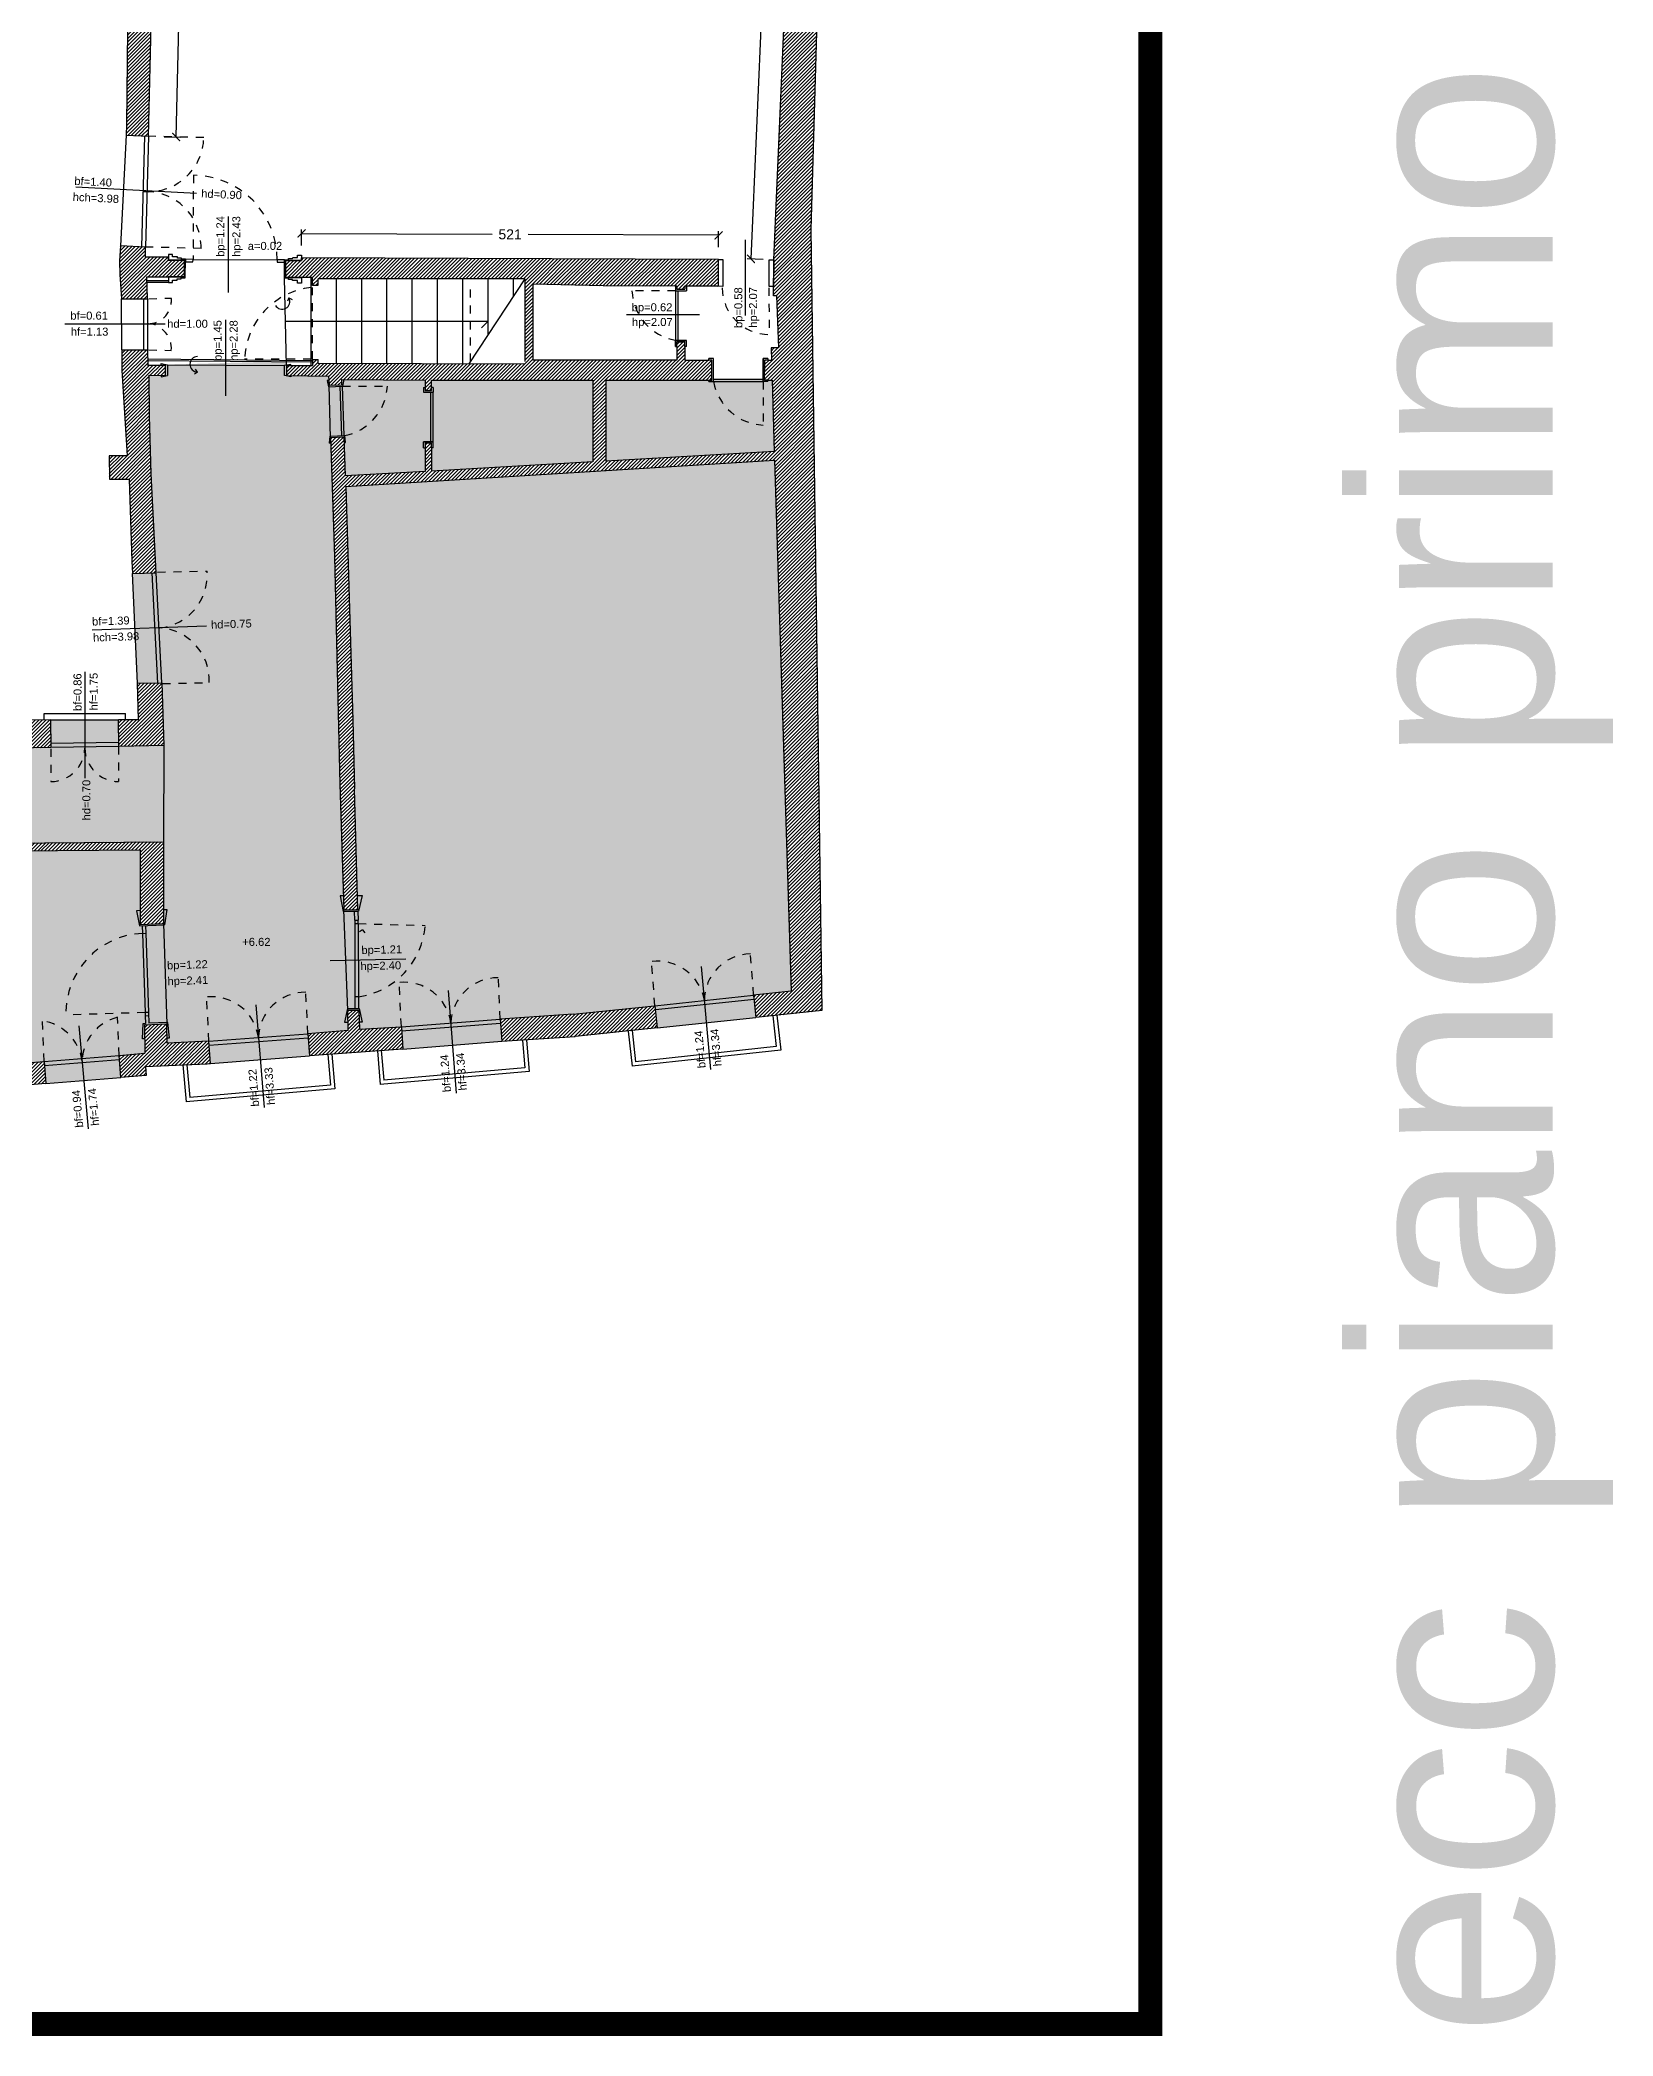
# Model space of a CAD drawing. Header units: millimetres. Extents: x -69 to 235, y 2 to 992.
# Drawn here: x 116.69 to 136.34, y 470.93 to 495.88 of the extents above; entities that cross this region are included whole.
import ezdxf
from ezdxf.enums import TextEntityAlignment as Align

# ---------------------------------------------------------------- set-up
doc = ezdxf.new("R2010")
doc.units = ezdxf.units.MM
doc.header["$LTSCALE"] = 0.01
doc.linetypes.add('HIDDEN2', pattern=[4.7625, 3.175, -1.5875])
for name, color, linetype in [('ob_A_CONTROPARETI', 10, 'Continuous'), ('ob_A_linea_proiezione', 251, 'HIDDEN2'), ('ob_A_linea_v2', 251, 'Continuous'), ('ob_A_muro', 1, 'Continuous'), ('ob_A_muro_r', 252, 'Continuous'), ('ob_A_serramento_vetro', 253, 'Continuous'), ('ob_A_simboli', 252, 'Continuous'), ('ob_grafica rossa', 12, 'Continuous'), ('ob_Q 1_50', 250, 'Continuous'), ('ob_retino chiaro', 254, 'Continuous'), ('ob_serramento_s', 3, 'Continuous')]:
    doc.layers.add(name, color=color, linetype=linetype)
doc.styles.add('m 1_50', font='arial.ttf', dxfattribs={"height": 0.125})
doc.styles.add('STYLE1', font='arial.ttf')
doc.styles.add('Testo L', font='arial.ttf', dxfattribs={"height": 2.5})
doc.dimstyles.new('m 1_50 cm', dxfattribs={"dimtxt": 0.1, "dimasz": 0.1, "dimexe": 0.05, "dimexo": 0.05, "dimgap": 0.1, "dimtad": 0, "dimdec": 1, "dimlfac": 100, "dimrnd": 1, "dimdsep": 46, "dimtxsty": 'm 1_50', "dimblk": 'ARCHTICK', "dimcen": 0.2, "dimadec": 0, "dimazin": 0, "dimtfac": 1, "dimtdec": 1, "dimtofl": 0, "dimtmove": 0, "dimatfit": 3, "dimldrblk": 'DOT', "dimfxl": 0.15, "dimfxlon": 1, "dimtolj": 1, "dimtzin": 0, "dimarcsym": 0})

# ---------------------------------------------------------------- blocks, each defined once
blk = doc.blocks.new('_ARCHTICK')
at = {"color": 0, "linetype": 'ByBlock', "const_width": 0.15}
blk.add_lwpolyline([(-0.5, -0.5), (0.5, 0.5)], dxfattribs=at)
blk = doc.blocks.new('*D246')
at = {"layer": 'Defpoints', "color": 0, "transparency": 16777216}
for p in [(126.17, 500.443), (125.57, 493.142), (125.854, 493.13)]:
    blk.add_point(p, dxfattribs=at)
at = {"layer": 'ob_Q 1_50', "color": 0, "lineweight": -2, "transparency": 16777216}
for p, q in [((125.887, 500.455), (125.738, 497.035)), ((126.036, 500.449), (125.837, 500.457)), ((125.57, 493.142), (125.718, 496.562)), ((125.72, 493.136), (125.52, 493.144))]:
    blk.add_line(p, q, dxfattribs=at)
at = {"layer": 'ob_Q 1_50', "color": 0, "lineweight": -2, "transparency": 16777216, "xscale": 0.1, "yscale": 0.1, "zscale": 0.1}
for p, rotation in [((125.887, 500.455), 87.51959563225141), ((125.57, 493.142), 267.5195956322514)]:
    blk.add_blockref('_ARCHTICK', p, dxfattribs=dict(at, rotation=rotation))
at = {"layer": 'ob_Q 1_50', "color": 0, "transparency": 16777216, "insert": (125.728, 496.799), "char_height": 0.125, "attachment_point": 5, "rotation": 87.5196, "style": 'm 1_50'}
blk.add_mtext('\\A1;732', dxfattribs=at)
blk = doc.blocks.new('_Dot')
at = {"color": 0, "linetype": 'ByBlock', "lineweight": -2}
blk.add_line((-0.5, 0), (-1, 0), dxfattribs=at)
at = {"color": 0, "linetype": 'ByBlock', "const_width": 0.5}
blk.add_lwpolyline([(-0.25, 0, 1), (0.25, 0, 1)], format="xyb", close=True, dxfattribs=at)
blk = doc.blocks.new('*D247')
at = {"layer": 'Defpoints', "color": 0, "transparency": 16777216}
for p in [(125.165, 493.437), (119.954, 493.156), (125.164, 493.133)]:
    blk.add_point(p, dxfattribs=at)
at = {"layer": 'ob_Q 1_50', "color": 0, "lineweight": -2, "transparency": 16777216}
for p, q in [((119.954, 493.31), (119.955, 493.51)), ((119.955, 493.46), (122.334, 493.449)), ((125.165, 493.437), (122.786, 493.447)), ((125.164, 493.287), (125.165, 493.487))]:
    blk.add_line(p, q, dxfattribs=at)
at = {"layer": 'ob_Q 1_50', "color": 0, "lineweight": -2, "transparency": 16777216, "xscale": 0.1, "yscale": 0.1, "zscale": 0.1}
for p, rotation in [((119.955, 493.46), 179.7505921209651), ((125.165, 493.437), 359.7505921209651)]:
    blk.add_blockref('_ARCHTICK', p, dxfattribs=dict(at, rotation=rotation))
at = {"layer": 'ob_Q 1_50', "color": 0, "transparency": 16777216, "insert": (122.56, 493.448), "char_height": 0.125, "attachment_point": 5, "rotation": 359.7506, "style": 'm 1_50'}
blk.add_mtext('\\A1;521', dxfattribs=at)
blk = doc.blocks.new('*D248')
at = {"layer": 'Defpoints', "color": 0, "transparency": 16777216}
for p in [(118.147, 498.947), (118.493, 498.938), (118.041, 494.674)]:
    blk.add_point(p, dxfattribs=at)
at = {"layer": 'ob_Q 1_50', "color": 0, "lineweight": -2, "transparency": 16777216}
for p, q in [((118.343, 498.942), (118.543, 498.937)), ((118.493, 498.938), (118.446, 497.042)), ((118.387, 494.666), (118.434, 496.561)), ((118.237, 494.669), (118.437, 494.664))]:
    blk.add_line(p, q, dxfattribs=at)
at = {"layer": 'ob_Q 1_50', "color": 0, "lineweight": -2, "transparency": 16777216, "xscale": 0.1, "yscale": 0.1, "zscale": 0.1}
for p, rotation in [((118.493, 498.938), 88.57826718319835), ((118.387, 494.666), 268.5782671831984)]:
    blk.add_blockref('_ARCHTICK', p, dxfattribs=dict(at, rotation=rotation))
at = {"layer": 'ob_Q 1_50', "color": 0, "transparency": 16777216, "insert": (118.44, 496.802), "char_height": 0.125, "attachment_point": 5, "rotation": 88.5783, "style": 'm 1_50'}
blk.add_mtext('\\A1;427', dxfattribs=at)

msp = doc.modelspace()

# ---------------------------------------------------------------- hatches: boundary and pattern name
at = {"layer": 'ob_A_muro_r'}
h = msp.add_hatch(dxfattribs=at)
h.set_pattern_fill('ANSI31', color=256, scale=0.01)
h.paths.add_polyline_path([(124.9538, 507.6092), (123.8643, 507.6332), (123.0214, 507.6614), (123.0118, 507.3722), (123.8568, 507.348), (124.9442, 507.3245)])
h.paths.add_polyline_path([(126.7168, 507.5877), (126.3221, 507.5789), (125.9499, 507.5872), (125.9404, 507.302), (126.3403, 507.2931), (126.0825, 500.7185), (121.4338, 500.7469), (121.437, 500.9144), (121.337, 500.9163), (121.3338, 500.7483), (119.7223, 500.7574), (119.7207, 500.4824), (126.1703, 500.443), (125.8535, 493.1298), (125.8516, 492.6808), (125.8889, 492.6818), (125.915, 492.0318), (125.8197, 492.0296), (125.8245, 491.8768), (125.7786, 491.8769), (125.7403, 491.8769), (125.7403, 491.7574), (125.7403, 491.6277), (125.7786, 491.6277), (125.8357, 491.6277), (125.8587, 490.7354), (123.7543, 490.614), (123.7543, 491.6277), (125.081, 491.6277), (125.081, 491.8768), (125.0442, 491.8768), (124.7442, 491.8768), (124.7442, 492.0492), (124.7442, 492.1047), (124.6442, 492.1047), (124.6442, 492.0492), (124.6442, 491.8768), (122.8442, 491.8768), (122.8442, 492.8268), (123.7233, 492.8055), (124.6442, 492.801), (124.6442, 492.7637), (124.7442, 492.7637), (124.7442, 492.801), (125.1621, 492.7994), (125.1635, 493.1328), (119.9536, 493.1555), (119.9534, 493.1205), (119.7534, 493.1214), (119.7524, 492.9114), (119.9524, 492.9105), (120.0925, 492.9099), (120.0925, 492.8155), (120.1606, 492.8155), (120.1606, 492.893), (122.7442, 492.893), (122.7442, 491.8274), (120.1606, 491.8344), (120.1606, 491.884), (120.0925, 491.884), (120.0925, 491.8101), (119.7653, 491.8101), (119.7653, 491.6847), (120.2901, 491.6755), (120.3002, 491.5621), (120.4578, 491.5699), (120.4571, 491.6363), (121.4993, 491.6277), (121.4993, 491.5527), (121.4993, 491.4972), (121.5798, 491.4972), (121.5798, 491.6277), (123.5943, 491.6277), (123.5943, 490.6048), (121.5798, 490.4886), (121.5798, 490.7827), (121.5798, 490.8382), (121.4993, 490.8382), (121.4993, 490.4842), (120.5021, 490.43), (120.4881, 490.9132), (120.3175, 490.9077), (120.3671, 489.4234), (120.4341, 486.5777), (120.4848, 485.0079), (120.6567, 485.0075), (120.6143, 486.5212), (120.5953, 487.3761), (120.5075, 490.2996), (125.8631, 490.6272), (126.0702, 483.9897), (125.6025, 483.9405), (125.6307, 483.6617), (126.4555, 483.7487), (126.3186, 493.5111)])
h = msp.add_hatch(dxfattribs=at)
h.set_pattern_fill('ANSI31', color=256, scale=0.01)
h.paths.add_polyline_path([(118.1471, 498.9467), (117.8216, 498.9513), (117.7936, 497.1317), (117.769, 494.8153), (117.7628, 494.687), (118.0411, 494.6743)])
h.paths.add_polyline_path([(115.6863, 499.6066), (115.6165, 499.6078), (115.6152, 499.5203), (115.6854, 499.5203)])
h.paths.add_polyline_path([(114.5573, 499.621), (114.4916, 499.6218), (114.4911, 499.5344), (114.5578, 499.5344)])
h.paths.add_polyline_path([(113.4595, 499.727), (113.3608, 499.727), (113.3588, 499.5706), (113.3585, 499.5543), (113.4596, 499.555), (113.4604, 499.5715)])
h.paths.add_polyline_path([(112.3509, 499.6932), (112.2263, 499.6988), (112.149, 499.5551), (112.1772, 499.5169), (112.277, 499.4511), (112.3393, 499.5251), (112.3509, 499.5916)])
h = msp.add_hatch(dxfattribs=at)
h.set_pattern_fill('ANSI31', color=256, scale=0.01)
h.paths.add_polyline_path([(118.0067, 493.2903), (117.6906, 493.3054), (117.6809, 493.1175), (117.6847, 492.9477), (117.7061, 492.6446), (118.0304, 492.6446), (118.0234, 492.9189), (118.4924, 492.9169), (118.4924, 493.1269), (118.2934, 493.1277), (118.2936, 493.1627), (118.0036, 493.164)])
h = msp.add_hatch(dxfattribs=at)
h.set_pattern_fill('ANSI31', color=256, scale=0.01)
h.paths.add_polyline_path([(118.0559, 491.1788), (118.0525, 491.6872), (118.255, 491.6845), (118.255, 491.8101), (118.0358, 491.8101), (118.0312, 492.0052), (117.7092, 492.0052), (117.7104, 491.7483), (117.7776, 490.6817), (117.5504, 490.6817), (117.5532, 490.3914), (117.7998, 490.3914), (117.8351, 489.3639), (117.8411, 489.212), (118.1389, 489.2181), (118.0761, 490.4559)])
h.paths.add_polyline_path([(118.2085, 487.8427), (117.9064, 487.8383), (117.9189, 487.3832), (117.6675, 487.3826), (117.673, 487.0504), (118.2325, 487.0598)])
h.paths.add_polyline_path([(116.7409, 483.113), (116.5186, 483.0949), (116.474, 483.4847), (116.4091, 483.4847), (116.3988, 484.6811), (116.474, 484.6811), (116.5249, 484.8759), (116.3976, 484.877), (116.3904, 485.7447), (117.9394, 485.7561), (117.9393, 484.8263), (118.2318, 484.8379), (118.2318, 485.8579), (116.2455, 485.8425), (114.427, 485.7924), (114.4314, 485.6949), (116.2202, 485.7427), (116.2217, 484.8587), (116.1503, 484.8597), (116.223, 484.6565), (116.223, 483.4421), (116.1503, 483.2388), (116.1824, 483.2393), (116.1824, 483.0675), (114.5026, 482.9303), (114.5251, 482.6542), (116.7604, 482.8368)])
h.paths.add_polyline_path([(118.7967, 483.3649), (118.2774, 483.3413), (118.2702, 483.5789), (117.9918, 483.5678), (117.9972, 483.2157), (117.678, 483.1874), (117.6973, 482.9133), (118.0119, 482.939), (118.0061, 483.0487), (118.7737, 483.0835), (118.8164, 483.0868)])
h.paths.add_polyline_path([(121.2016, 483.5465), (120.678, 483.5171), (120.6713, 483.7547), (120.5318, 483.7547), (120.5362, 483.4979), (120.0329, 483.4598), (120.0524, 483.1835), (121.2213, 483.2679)])
h.paths.add_polyline_path([(124.3978, 483.5315), (124.3697, 483.8097), (123.3482, 483.7022), (122.4377, 483.6412), (122.4573, 483.3646), (123.3727, 483.4232)])
h.paths.add_polyline_path([(116.8179, 487.3804), (115.7902, 487.3778), (114.2798, 487.3139), (114.3045, 486.9746), (114.875, 486.9881), (116.3902, 487.0289), (116.8237, 487.0362)])
h.paths.add_polyline_path([(113.095, 487.2638), (112.9997, 487.2598), (111.4208, 487.2198), (111.4064, 487.6534), (110.9863, 487.6474), (111.0009, 487.2091), (110.7621, 487.2031), (110.2181, 487.1814), (110.2191, 486.9218), (110.6484, 486.8974), (112.3155, 486.9261), (113.1041, 486.9451)])
h.paths.add_polyline_path([(113.1971, 485.6619), (113.196, 485.7641), (110.6898, 485.6894), (110.2612, 485.6926), (110.259, 485.6011), (110.6413, 485.587), (110.6917, 484.4013), (110.7748, 482.4866), (112.1319, 482.6074), (112.1346, 482.4525), (112.4114, 482.4525), (112.4114, 482.4692), (113.4415, 482.5657), (113.5285, 482.5728), (113.5032, 482.8492), (110.8796, 482.6171), (110.7442, 485.5963)])
h.paths.add_polyline_path([(110.4849, 481.3234), (110.3775, 481.3234), (110.3775, 481.5866), (112.1453, 481.5874), (112.1443, 481.663), (112.4136, 481.663), (112.4145, 481.3242), (110.485, 481.3234, -0.0001115)])
h.paths.add_polyline_path([(108.9548, 481.5866), (108.2019, 481.5866), (108.2187, 482.8323), (107.8839, 482.8325), (107.8903, 482.4489), (107.8776, 481.7539), (107.7568, 481.748), (107.7792, 481.2886), (108.2083, 481.3096), (108.9575, 481.3096)])
h.paths.add_polyline_path([(108.1409, 486.9414), (108.9754, 486.9163), (108.9798, 487.2221), (108.105, 487.2372), (106.9715, 487.2162), (105.6401, 487.1912), (104.6036, 487.1666), (104.2714, 487.16), (104.2739, 486.8158), (104.4702, 486.8205), (105.4363, 486.8458), (107.7807, 486.9481), (107.8471, 484.7991), (107.8675, 484.1149), (108.2207, 484.1149), (108.1747, 485.6319), (108.9318, 485.6224), (109.1205, 485.6185), (109.1226, 485.7189), (108.173, 485.732)])
h.paths.add_polyline_path([(103.0177, 487.135), (102.9918, 487.1345), (101.3023, 487.1045), (100.6348, 487.0906), (100.646, 486.7318), (102.4033, 486.7701), (103.0202, 486.7852)])
h.paths.add_polyline_path([(102.7426, 481.6114), (100.7449, 481.6182), (100.7497, 481.157), (101.0136, 481.1569), (101.014, 480.9347), (101.864, 480.9362), (101.8636, 481.1565), (102.7474, 481.1562)])
h.paths.add_polyline_path([(101.7632, 481.386), (101.7638, 481.036), (101.1138, 481.0349), (101.1132, 481.3849)], flags=16)
h.paths.add_polyline_path([(106.4083, 481.683), (104.0926, 481.6228), (104.0974, 481.1631), (105.261, 481.1964), (105.261, 481.0498), (105.7172, 481.0582), (105.7161, 481.2094), (106.4305, 481.2299)])
h.paths.add_polyline_path([(105.2994, 481.3133), (105.6779, 481.3215), (105.676, 481.1039), (105.3007, 481.099)], flags=16)
h.paths.add_polyline_path([(99.395, 481.6049), (99.3136, 481.6042), (99.3002, 482.0875), (98.9535, 482.0878), (98.9699, 481.5557), (97.9196, 481.5372), (97.9311, 481.1115), (99.3997, 481.1501)])
h.paths.add_polyline_path([(99.2077, 486.7294), (99.3844, 486.7466), (99.3784, 487.0645), (98.7188, 487.0507), (98.7078, 487.7071), (98.5578, 487.7047), (98.5324, 487.0385), (97.4806, 486.9909), (94.8903, 486.9323), (91.8689, 486.8848), (91.4434, 486.8726), (91.4455, 486.5718), (92.0837, 486.5546), (94.5652, 486.6217), (96.4038, 486.6542), (96.4751, 483.3512), (96.5883, 483.3512), (96.5836, 483.6139), (97.9695, 483.6391), (97.9692, 483.7384), (97.8917, 483.737), (97.8867, 483.9682), (97.7876, 483.9679), (97.7917, 483.7352), (96.5819, 483.7139), (96.5638, 484.7387), (97.7754, 484.7601), (97.7808, 484.6008), (97.8794, 484.6029), (97.8736, 484.7619), (97.9497, 484.7632), (97.9494, 484.8632), (96.562, 484.8387), (96.53, 486.6565), (98.8449, 486.6974), (98.8783, 484.764), (98.8991, 483.5631), (99.265, 483.5632)])
at = {"layer": 'ob_retino chiaro'}
h = msp.add_hatch(color=254, dxfattribs=at)
h.dxf.hatch_style = 1
h.paths.add_polyline_path([(110.6318, 494.2181), (110.3588, 494.2184), (110.3588, 494.1783), (110.1891, 494.2187), (110.1891, 494.4104), (108.9338, 494.4104), (108.9338, 494.2202), (108.7641, 494.1783), (108.7641, 494.2204), (107.9058, 494.2215), (107.1368, 494.2263), (106.3943, 494.249), (106.3844, 494.2271), (106.205, 494.2277), (106.2047, 494.1111), (105.8721, 494.1111), (105.8721, 494.3058), (105.6965, 494.3022), (105.6919, 494.517), (105.6928, 494.7323), (103.9463, 494.6823), (103.9509, 494.4962), (103.9545, 494.2967), (103.7745, 494.2962), (103.7745, 494.2596), (103.7745, 494.1111), (103.4419, 494.1111), (103.4415, 494.2277), (103.2622, 494.2271), (103.2436, 494.2681), (100.5921, 494.3077), (100.5931, 494.7088), (99.3201, 494.72), (99.3165, 494.3088), (98.7182, 494.3102), (98.7182, 493.6118), (98.5172, 493.6108), (98.5199, 492.3467), (98.6845, 492.3493), (98.7067, 488.9884), (98.5449, 488.9887), (98.5578, 487.7047), (98.7078, 487.7071), (98.7188, 487.0507), (99.3784, 487.0645), (100.6348, 487.0906), (101.3023, 487.1045), (102.9918, 487.1345), (103.0177, 487.135), (104.2714, 487.16), (104.6036, 487.1666), (105.6401, 487.1912), (106.9715, 487.2162), (108.105, 487.2372), (108.9798, 487.2221), (110.2181, 487.1814), (110.7641, 487.2032)])
h.paths.add_polyline_path([(118.2325, 487.0598), (117.673, 487.0504), (117.6675, 487.3826), (116.8179, 487.3804), (116.8237, 487.0362), (116.3902, 487.0289), (114.875, 486.9881), (114.3045, 486.9746), (114.2798, 487.3139), (113.095, 487.2638), (113.1041, 486.9451), (112.3155, 486.9261), (110.6484, 486.8974), (110.2191, 486.9218), (110.2181, 487.1814), (108.9798, 487.2221), (108.9754, 486.9163), (108.1409, 486.9414), (108.173, 485.732), (109.1226, 485.7189), (110.2612, 485.6926), (110.6898, 485.6894), (113.196, 485.7641), (114.427, 485.7924), (116.2455, 485.8425), (118.2318, 485.8579)])
h.paths.add_polyline_path([(125.6025, 483.9405), (124.3697, 483.8097), (124.3978, 483.5315), (125.6307, 483.6617)])
h.paths.add_polyline_path([(122.4377, 483.6412), (121.2016, 483.5465), (121.2213, 483.2679), (122.4573, 483.3646)])
h.paths.add_polyline_path([(120.0329, 483.4598), (118.7967, 483.3649), (118.8164, 483.0868), (120.0524, 483.1835)])
h.paths.add_polyline_path([(114.5026, 482.9309), (113.5032, 482.8492), (113.5285, 482.5728), (114.5251, 482.6542)])
h.paths.add_polyline_path([(117.678, 483.1874), (116.7409, 483.113), (116.7604, 482.8368), (117.6973, 482.9133)])
h.paths.add_polyline_path([(110.3775, 481.5866), (108.9548, 481.5866), (108.9575, 481.3095), (110.3775, 481.3234)])
h.paths.add_polyline_path([(112.4114, 482.4525), (112.1346, 482.4525), (112.1443, 481.663), (112.4136, 481.663)])
h.paths.add_polyline_path([(108.2207, 484.1149), (107.8675, 484.1149), (107.8839, 482.8325), (108.2187, 482.8323)])
h.paths.add_polyline_path([(107.7567, 481.7489), (106.4083, 481.683), (106.4305, 481.2299), (107.7792, 481.2886)])
h.paths.add_polyline_path([(104.0926, 481.6228), (102.7426, 481.6114), (102.7474, 481.1562), (104.0974, 481.1631)])
h.paths.add_polyline_path([(97.9196, 481.5363), (96.7298, 481.5157), (96.7415, 481.0802), (97.9311, 481.1115)])
h.paths.add_polyline_path([(100.7449, 481.6189), (99.395, 481.6049), (99.3997, 481.1501), (100.7497, 481.157)])
h.paths.add_polyline_path([(90.6729, 481.3561), (89.5236, 481.3415), (89.5343, 480.8905), (90.6832, 480.9207)])
h.paths.add_polyline_path([(89.4879, 482.4684), (89.0431, 482.4707), (89.0645, 481.335), (89.5236, 481.3415)])
h.paths.add_polyline_path([(89.4032, 485.6193), (88.9478, 485.6032), (88.9853, 484.4688), (89.44, 484.4859)])
h.paths.add_polyline_path([(104.2714, 487.16), (103.0177, 487.135), (103.0202, 486.7852), (104.2739, 486.8158)])
h = msp.add_hatch(color=254, dxfattribs=at)
h.dxf.hatch_style = 1
h.paths.add_polyline_path([(120.3671, 489.4234), (120.3175, 490.9077), (120.3002, 491.5621), (120.2901, 491.6755), (119.7653, 491.6847), (119.7653, 491.8638), (118.255, 491.8189), (118.255, 491.6845), (118.0525, 491.6872), (118.0559, 491.1788), (118.0761, 490.4559), (118.1389, 489.2181), (117.8411, 489.212), (117.9064, 487.8383), (118.2085, 487.8427), (118.2325, 487.0598), (118.2318, 485.8579), (118.2318, 484.8379), (118.2702, 483.5789), (118.2774, 483.3413), (118.7967, 483.3649), (120.0329, 483.4598), (120.5362, 483.4979), (120.5318, 483.7547), (120.4848, 485.0079), (120.4341, 486.5777)])
h.paths.add_polyline_path([(125.8631, 490.6272), (120.5075, 490.2996), (120.5953, 487.3761), (120.6143, 486.5212), (120.6567, 485.0075), (120.4848, 485.0079), (120.5318, 483.7547), (120.6713, 483.7547), (120.678, 483.5171), (121.2016, 483.5465), (122.4377, 483.6412), (123.3482, 483.7022), (124.3697, 483.8097), (125.6025, 483.9405), (126.0702, 483.9897)])
h.paths.add_polyline_path([(123.5943, 491.6277), (121.5798, 491.6277), (121.5798, 491.4972), (121.4993, 491.4972), (121.4993, 491.5345), (121.4993, 491.6277), (120.4571, 491.6363), (120.4578, 491.5699), (120.3002, 491.5621), (120.3175, 490.9077), (120.4881, 490.9132), (120.5021, 490.43), (121.4993, 490.4842), (121.4993, 490.8382), (121.5798, 490.8382), (121.5798, 490.7827), (121.5798, 490.4886), (123.5943, 490.6048)])
h.paths.add_polyline_path([(125.8357, 491.6277), (123.7543, 491.6277), (123.7543, 490.614), (125.8587, 490.7354)])
h = msp.add_hatch(color=254, dxfattribs=at)
h.dxf.hatch_style = 1
h.paths.add_polyline_path([(110.6917, 484.4013), (110.6413, 485.587), (110.259, 485.6011), (110.2612, 485.6926), (109.1226, 485.7189), (109.1205, 485.6185), (108.9318, 485.6224), (108.1747, 485.6319), (108.2207, 484.1149), (108.2187, 482.8323), (108.2019, 481.5866), (108.9548, 481.5866), (110.3775, 481.5866), (112.1453, 481.5874), (112.1443, 481.663), (112.1346, 482.4525), (112.1319, 482.6074), (110.7748, 482.4866)])
h.paths.add_polyline_path([(116.1503, 484.8597), (116.2217, 484.8587), (116.2202, 485.7427), (114.4314, 485.6949), (114.427, 485.7924), (113.196, 485.7641), (113.1971, 485.6619), (110.7442, 485.5963), (110.8796, 482.6171), (113.5032, 482.8492), (114.5026, 482.9309), (116.1824, 483.0675), (116.1824, 483.2393), (116.1503, 483.2388), (116.223, 483.4421), (116.223, 484.6565)])
h.paths.add_polyline_path([(118.2318, 484.8379), (117.9393, 484.8263), (117.9394, 485.7561), (116.3904, 485.7447), (116.3976, 484.877), (116.5249, 484.8759), (116.474, 484.6811), (116.3988, 484.6811), (116.4091, 483.4847), (116.474, 483.4847), (116.5186, 483.0949), (116.7409, 483.113), (117.678, 483.1874), (117.9972, 483.2157), (117.9918, 483.5678), (118.2702, 483.5789)])

# ---------------------------------------------------------------- linework, layer by layer
at = {"layer": 'ob_A_CONTROPARETI'}
for points in [[(118.2921, 492.8678), (118.0249, 492.8678)], [(118.2921, 492.8478), (118.0255, 492.8478)], [(120.0924, 491.85), (118.0338, 491.8677)], [(120.0925, 491.87), (118.0339, 491.8877)]]:
    msp.add_lwpolyline(points, dxfattribs=at)
at = {"layer": 'ob_A_linea_proiezione'}
for points in [[(118.7331, 494.6571), (118.0411, 494.6743)], [(118.6031, 494.1864), (118.5985, 493.1364)], [(118.6987, 493.2731), (118.0067, 493.2903)], [(120.0925, 491.8907), (120.0925, 492.7855)], [(122.0638, 491.8598), (122.0638, 492.8368)], [(124.6247, 492.7442), (124.0823, 492.7442)], [(125.7922, 492.7791), (125.7967, 492.1964)], [(118.0454, 492.6449), (118.3269, 492.6523)], [(118.0461, 492.0052), (118.3275, 491.9977)], [(120.0738, 491.8907), (119.2419, 491.8907)], [(120.4649, 491.5511), (121.0267, 491.5511)], [(125.7208, 491.6083), (125.7208, 491.066)], [(118.1536, 489.228), (118.7743, 489.2402)], [(118.2186, 487.8353), (118.8023, 487.8466)], [(116.8238, 487.0213), (116.8239, 486.6105)], [(117.669, 487.0503), (117.6695, 486.6105)], [(120.6601, 484.8347), (121.5009, 484.8129)], [(125.6025, 483.9403), (125.5621, 484.4579)], [(124.3697, 483.8101), (124.3265, 484.3605)], [(120.0328, 483.4596), (120.008, 483.9781)], [(121.2016, 483.5477), (121.175, 484.0991)], [(122.4377, 483.6407), (122.4129, 484.1592)], [(117.9998, 483.7239), (117.0103, 483.6933)], [(118.7967, 483.3666), (118.7701, 483.918)], [(116.7409, 483.1132), (116.7164, 483.6198)], [(117.6779, 483.1878), (117.6551, 483.6652)]]:
    msp.add_lwpolyline(points, dxfattribs=at)
for centre, radius, start, end in [((118.0411, 494.6743), 0.6922, 264.4361, 358.57827), ((118.5985, 493.1364), 1.05, 359.75059, 89.75059), ((118.0067, 493.2903), 0.6922, 358.57827, 92.72044), ((120.1767, 491.8558), 0.9354, 96.31112, 177.8634), ((124.741, 492.7745), 0.6594, 182.62799, 259.82855), ((125.7997, 492.7876), 0.5912, 180.75683, 269.70504), ((118.042, 492.6193), 0.2868, 270.90435, 6.61202), ((118.0175, 492.0228), 0.3111, 355.37758, 84.64756), ((120.367, 491.5818), 0.6605, 281.03974, 357.3396), ((125.7511, 491.7247), 0.6594, 190.17145, 267.37201), ((118.1144, 489.1893), 0.6619, 276.00236, 4.41532), ((118.1409, 487.871), 0.6619, 357.88431, 86.29727), ((116.823, 487.0342), 0.4237, 270.11329, 359.12796), ((117.6703, 487.0342), 0.4237, 180.87204, 269.88671), ((118.0105, 483.7138), 1.0004, 92.47276, 181.17793), ((120.5279, 484.8874), 0.9759, 278.14185, 355.61839), ((125.5748, 483.8695), 0.5885, 91.23774, 179.65069), ((124.4061, 483.7774), 0.5885, 9.35579, 97.76874), ((120.003, 483.3897), 0.5885, 89.51592, 177.92887), ((121.237, 483.5139), 0.5885, 7.63397, 96.04693), ((122.4079, 483.5708), 0.5885, 89.51592, 177.92887), ((118.8321, 483.3328), 0.5885, 7.63397, 96.04693), ((116.6289, 483.0379), 0.5885, 7.63397, 81.45223), ((117.7999, 483.0948), 0.5885, 104.24689, 177.92887)]:
    msp.add_arc(centre, radius, start, end, dxfattribs=at)
at = {"layer": 'ob_A_linea_v2'}
for p, q in [((117.7628, 494.687), (117.6906, 493.3054)), ((119.7653, 491.8101), (119.7423, 492.9014)), ((120.0738, 491.8101), (120.0738, 492.91)), ((120.3898, 491.8338), (120.3898, 492.893)), ((120.7058, 491.833), (120.7058, 492.893)), ((121.0218, 491.8321), (121.0218, 492.893)), ((121.3378, 491.8312), (121.3378, 492.893)), ((121.6538, 491.8304), (121.6538, 492.893)), ((121.9698, 491.8295), (121.9698, 492.893)), ((122.7442, 492.893), (122.0432, 491.8293)), ((122.2858, 492.1975), (122.2858, 492.893)), ((122.6018, 492.677), (122.6018, 492.893)), ((117.7092, 492.0052), (117.7061, 492.6444)), ((118.28, 491.8196), (119.7403, 491.8081)), ((120.3175, 490.9077), (120.3002, 491.5621)), ((117.9064, 487.8383), (117.8411, 489.212)), ((116.7389, 487.4593), (117.7553, 487.4619)), ((116.7389, 487.3802), (116.7389, 487.4593)), ((117.7553, 487.3828), (117.7553, 487.4619)), ((116.8179, 487.3804), (117.6675, 487.3826)), ((118.2325, 487.0598), (118.2318, 485.8579)), ((120.5318, 483.7547), (120.4848, 485.0079)), ((118.2318, 484.8379), (118.2702, 483.5789)), ((125.8931, 483.6894), (125.9406, 483.2544)), ((124.0364, 483.4933), (124.0843, 483.054)), ((124.0862, 483.4982), (124.1286, 483.1091)), ((124.3978, 483.5315), (125.6307, 483.6617)), ((125.8434, 483.6843), (125.8854, 483.2987)), ((120.2838, 483.2002), (120.3175, 482.8172)), ((120.3336, 483.2038), (120.3717, 482.7718)), ((120.9016, 483.2447), (120.9387, 482.8246)), ((120.9499, 483.2482), (120.9841, 482.8788)), ((121.2213, 483.2679), (122.4573, 483.3646)), ((122.7142, 483.3755), (122.7445, 483.0319)), ((122.764, 483.3791), (122.7987, 482.9864)), ((125.9406, 483.2544), (124.0843, 483.054)), ((125.8854, 483.2987), (124.1286, 483.1091)), ((118.4712, 483.0698), (118.5117, 482.61)), ((118.5212, 483.0721), (118.5572, 482.6642)), ((118.8164, 483.0868), (120.0524, 483.1835)), ((122.7987, 482.9864), (120.9387, 482.8246)), ((122.7445, 483.0319), (120.9841, 482.8788)), ((116.7604, 482.8368), (117.6973, 482.9133)), ((120.3717, 482.7718), (118.5117, 482.61)), ((120.3175, 482.8172), (118.5572, 482.6642))]:
    msp.add_line(p, q, dxfattribs=at)
at = {"layer": 'ob_A_muro'}
for p, q in [((126.7168, 507.5877), (126.3186, 493.5111)), ((118.0411, 494.6743), (118.1471, 498.9467)), ((117.7936, 497.1317), (117.769, 494.8153)), ((117.769, 494.8153), (117.7628, 494.687)), ((117.7628, 494.687), (118.0411, 494.6743)), ((126.3186, 493.5111), (126.4555, 483.7487)), ((120.0925, 492.8155), (120.1606, 492.8155)), ((122.7442, 492.893), (120.1606, 492.893)), ((120.1606, 492.8155), (120.1606, 492.893)), ((122.7442, 492.893), (122.7442, 491.858)), ((123.7233, 492.8055), (122.8442, 492.8268)), ((122.8442, 492.8268), (122.8442, 491.8768)), ((122.8442, 492.8268), (122.8442, 491.8868)), ((124.6442, 492.801), (123.7233, 492.8055)), ((124.6442, 492.801), (124.6442, 492.7637)), ((124.6442, 492.7637), (124.7442, 492.7637)), ((124.7442, 492.801), (124.7442, 492.7637)), ((125.1621, 492.7994), (124.7442, 492.801)), ((125.8889, 492.6818), (125.915, 492.0318)), ((117.7092, 492.0052), (117.7104, 491.7483)), ((117.7092, 492.0052), (118.0312, 492.0052)), ((118.0312, 492.0052), (118.0358, 491.8101)), ((124.6442, 492.0492), (124.6442, 492.1047)), ((124.6442, 492.1047), (124.7442, 492.1047)), ((124.7442, 492.1047), (124.6442, 492.1047)), ((124.6442, 492.0492), (124.6442, 491.8768)), ((124.7442, 492.0492), (124.7442, 492.1047)), ((124.7442, 492.0492), (124.7442, 491.8768)), ((125.915, 492.0318), (125.8197, 492.0296)), ((125.8197, 492.0296), (125.8245, 491.8768)), ((117.7104, 491.7483), (117.7776, 490.6817)), ((118.255, 491.8101), (118.0358, 491.8101)), ((118.0559, 491.1788), (118.0525, 491.6872)), ((118.0525, 491.6872), (118.255, 491.6845)), ((118.255, 491.6845), (118.255, 491.8101)), ((119.7653, 491.8101), (120.0925, 491.8101)), ((119.7653, 491.8101), (119.7653, 491.6847)), ((119.7653, 491.6847), (120.2901, 491.6755)), ((120.0925, 491.884), (120.0925, 491.8101)), ((120.1606, 491.8344), (120.1606, 491.884)), ((122.7442, 491.8274), (120.1606, 491.8344)), ((120.2901, 491.6755), (120.3002, 491.5621)), ((122.8442, 491.8768), (122.8442, 491.8868)), ((122.8442, 491.8768), (122.8442, 491.8868)), ((124.6442, 491.8768), (122.8442, 491.8768)), ((124.7442, 491.8768), (125.0442, 491.8768)), ((125.081, 491.8768), (125.0442, 491.8768)), ((125.081, 491.6277), (125.081, 491.8768)), ((125.7786, 491.8769), (125.7403, 491.8769)), ((125.7403, 491.8769), (125.7403, 491.7574)), ((125.7403, 491.6277), (125.7403, 491.8759)), ((125.7786, 491.8769), (125.8245, 491.8768)), ((120.3002, 491.5621), (120.4578, 491.5699)), ((120.4578, 491.5699), (120.4571, 491.6363)), ((120.4571, 491.6363), (121.4993, 491.6277)), ((121.4993, 491.6277), (121.4993, 491.5345)), ((121.4993, 491.6277), (121.4993, 491.5527)), ((121.4993, 491.5345), (121.4993, 491.4972)), ((121.4993, 491.4972), (121.5798, 491.4972)), ((121.5798, 491.4972), (121.5798, 491.6277)), ((121.5798, 491.6277), (123.5943, 491.6277)), ((123.5943, 491.6277), (123.5943, 490.6048)), ((123.7543, 491.6277), (125.0442, 491.6277)), ((123.7543, 491.6277), (123.7543, 490.614)), ((125.0442, 491.6277), (125.081, 491.6277)), ((125.7786, 491.6277), (125.7403, 491.6277)), ((125.7786, 491.6277), (125.8304, 491.6277)), ((125.7786, 491.6277), (125.8357, 491.6277)), ((125.8357, 491.6277), (125.8587, 490.7354)), ((118.0761, 490.4559), (118.0559, 491.1788)), ((117.7776, 490.6817), (117.5504, 490.6817)), ((117.5504, 490.6817), (117.5532, 490.3914)), ((120.4881, 490.9132), (120.3175, 490.9077)), ((120.3175, 490.9077), (120.3671, 489.4234)), ((120.5021, 490.43), (120.4881, 490.9132)), ((121.5798, 490.8382), (121.4993, 490.8382)), ((121.4993, 490.8382), (121.4993, 490.4842)), ((121.5798, 490.7827), (121.5798, 490.8382)), ((121.5798, 490.7827), (121.5798, 490.4886)), ((125.8587, 490.7354), (123.7543, 490.614)), ((118.1389, 489.2181), (118.0761, 490.4559)), ((121.4993, 490.4842), (120.5021, 490.43)), ((120.5075, 490.2996), (125.8631, 490.6272)), ((123.5943, 490.6048), (121.5798, 490.4886)), ((125.8631, 490.6272), (126.0702, 483.9897)), ((117.5532, 490.3914), (117.7998, 490.3914)), ((117.7998, 490.3914), (117.8351, 489.3639)), ((120.5075, 490.2996), (120.5953, 487.3761)), ((117.8351, 489.3639), (117.8411, 489.212)), ((117.8411, 489.212), (118.1389, 489.2181)), ((120.3671, 489.4234), (120.4341, 486.5777)), ((117.9064, 487.8383), (118.2085, 487.8427)), ((117.9189, 487.3832), (117.9064, 487.8383)), ((118.2085, 487.8427), (118.2325, 487.0598)), ((116.8179, 487.3804), (115.7902, 487.3778)), ((116.8179, 487.3804), (116.8237, 487.0362)), ((117.9189, 487.3832), (117.6675, 487.3826)), ((117.673, 487.0504), (117.6675, 487.3826)), ((120.5953, 487.3761), (120.6143, 486.5212)), ((116.8237, 487.0362), (116.3902, 487.0289)), ((118.2325, 487.0598), (117.673, 487.0504)), ((120.4341, 486.5777), (120.4848, 485.0079)), ((120.6567, 485.0075), (120.6143, 486.5212)), ((116.2455, 485.8425), (118.2318, 485.8579)), ((116.3911, 485.7448), (117.9394, 485.7561)), ((117.9394, 485.7561), (117.9393, 484.8263)), ((118.2318, 485.8579), (118.2318, 484.8379)), ((120.4848, 485.0079), (120.6567, 485.0075)), ((117.9393, 484.8263), (118.2318, 484.8379)), ((126.0702, 483.9897), (125.6025, 483.9405)), ((125.6025, 483.9405), (125.6307, 483.6617)), ((120.5318, 483.7547), (120.6713, 483.7547)), ((120.5362, 483.4979), (120.5318, 483.7547)), ((120.6713, 483.7547), (120.678, 483.5171)), ((123.3482, 483.7022), (122.4377, 483.6412)), ((123.3482, 483.7022), (124.3697, 483.8097)), ((124.3697, 483.8097), (124.3978, 483.5315)), ((126.4555, 483.7487), (125.6307, 483.6617)), ((118.2702, 483.5789), (117.9918, 483.5678)), ((117.9918, 483.5678), (117.9972, 483.2157)), ((118.2774, 483.3413), (118.2702, 483.5789)), ((120.5362, 483.4979), (120.0329, 483.4598)), ((120.0329, 483.4598), (120.0524, 483.1835)), ((120.678, 483.5171), (121.2016, 483.5465)), ((121.2016, 483.5465), (121.2213, 483.2679)), ((122.4377, 483.6412), (122.4573, 483.3646)), ((124.3978, 483.5315), (123.3727, 483.4232)), ((117.678, 483.1874), (117.9972, 483.2157)), ((118.7967, 483.3649), (118.2774, 483.3413)), ((118.8164, 483.0868), (118.7967, 483.3649)), ((121.2213, 483.2679), (120.0524, 483.1835)), ((122.4573, 483.3646), (123.3727, 483.4232)), ((116.5186, 483.0949), (116.7409, 483.113)), ((116.7409, 483.113), (116.7604, 482.8368)), ((117.6973, 482.9133), (117.678, 483.1874)), ((118.0119, 482.939), (117.6973, 482.9133)), ((118.0061, 483.0487), (118.7737, 483.0835)), ((118.0061, 483.0487), (118.0119, 482.939)), ((118.7737, 483.0835), (118.8164, 483.0868)), ((116.7604, 482.8368), (114.5251, 482.6542))]:
    msp.add_line(p, q, dxfattribs=at)
for points in [[(125.8889, 492.6818), (125.8516, 492.6808), (125.8535, 493.1298), (126.1703, 500.443)], [(118.4924, 492.9169), (118.4924, 493.1269), (118.2934, 493.1277), (118.2936, 493.1627), (118.0036, 493.164), (118.0067, 493.2903), (117.6906, 493.3054), (117.6809, 493.1175), (117.6847, 492.9477), (117.7061, 492.6446), (118.0304, 492.6446), (118.0234, 492.9189), (118.4924, 492.9169)], [(119.9524, 492.9105), (119.7524, 492.9114), (119.7534, 493.1214), (119.9534, 493.1205), (119.9536, 493.1555)], [(125.1621, 492.7994), (125.1635, 493.1328), (119.9536, 493.1555)], [(120.0925, 492.8155), (120.0925, 492.9099), (119.9524, 492.9105)], [(120.0925, 491.884), (120.1606, 491.884)]]:
    msp.add_lwpolyline(points, dxfattribs=at)
at = {"layer": 'ob_A_serramento_vetro'}
for points in [[(117.9911, 494.6766), (117.9568, 493.2927)], [(118.0411, 494.6743), (118.0067, 493.2903)], [(117.9804, 492.6446), (117.9812, 492.0052)], [(118.0304, 492.6446), (118.0312, 492.0052)], [(118.1585, 487.8419), (118.0889, 489.2171)], [(118.2085, 487.8427), (118.1389, 489.2181)], [(117.6722, 487.1004), (116.8229, 487.0862)], [(117.673, 487.0504), (116.8237, 487.0362)], [(124.3697, 483.8097), (125.6025, 483.9405)], [(124.3747, 483.76), (125.6076, 483.8907)], [(118.7967, 483.3649), (120.0329, 483.4598)], [(121.2016, 483.5465), (122.4377, 483.6412)], [(121.2051, 483.4966), (122.4413, 483.5913)], [(118.8003, 483.315), (120.0364, 483.4099)], [(116.7409, 483.113), (117.678, 483.1874)], [(116.7444, 483.0631), (117.6815, 483.1376)]]:
    msp.add_lwpolyline(points, dxfattribs=at)
at = {"layer": 'ob_A_simboli'}
for p, q in [((119.7974, 492.6539), (119.7771, 492.6133)), ((119.7974, 492.6539), (119.8382, 492.6335)), ((118.6541, 491.7286), (118.6167, 491.7025)), ((118.6541, 491.7286), (118.6281, 491.7658)), ((120.7175, 484.7584), (120.6803, 484.7324)), ((120.7175, 484.7584), (120.7436, 484.721))]:
    msp.add_line(p, q, dxfattribs=at)
for points in [[(119.7578, 492.363), (122.2858, 492.363)], [(122.2858, 492.363), (122.204, 492.2811)]]:
    msp.add_lwpolyline(points, dxfattribs=at)
for centre, start, end in [((119.7115, 492.6094), 209.87846, 27.39488), ((118.6561, 491.8253), 91.32456, 268.84098)]:
    msp.add_arc(centre, 0.0968, start, end, dxfattribs=at)
at = {"layer": 'ob_grafica rossa', "const_width": 0.3}
msp.add_lwpolyline([(81.4063, 516.1309), (130.558, 516.1309), (130.558, 471.0833), (81.4063, 471.0833)], close=True, dxfattribs=at)
at = {"layer": 'ob_Q 1_50'}
for p, q in [((118.6427, 493.9583), (117.1333, 494.0364)), ((119.0406, 492.7228), (119.0406, 493.6711)), ((118.2497, 492.3251), (116.9967, 492.3251)), ((119.0102, 491.4321), (119.0102, 492.3804)), ((118.7669, 488.5517), (117.3395, 488.5025)), ((117.2471, 487.9827), (117.2471, 486.6512)), ((120.3109, 484.3761), (121.256, 484.3963)), ((124.9474, 484.2999), (125.0644, 483.0115)), ((121.7864, 484.0009), (121.8868, 482.7171)), ((119.3851, 483.82), (119.4857, 482.5358)), ((117.1718, 483.5572), (117.2887, 482.2693))]:
    msp.add_line(p, q, dxfattribs=at)
for points in [[(125.5021, 492.4351), (125.5021, 493.3815)], [(124.0156, 492.4486), (124.9242, 492.4486)]]:
    msp.add_lwpolyline(points, dxfattribs=at)
at = {"layer": 'ob_serramento_s'}
for p, q in [((120.0738, 492.8155), (120.0738, 492.91)), ((120.0925, 492.8155), (120.0738, 492.8155)), ((118.2006, 491.8346), (118.28, 491.8196)), ((118.2006, 491.8101), (118.2006, 491.8346)), ((118.2006, 491.6852), (118.2006, 491.6691)), ((118.2006, 491.6691), (118.28, 491.6841)), ((119.7403, 491.6837), (119.7403, 491.8081)), ((120.2948, 491.6223), (120.2751, 491.6215)), ((120.2751, 491.6215), (120.2932, 491.5427)), ((120.2932, 491.5427), (120.4649, 491.5511)), ((120.4815, 491.6361), (120.4649, 491.5511)), ((120.3114, 490.9283), (120.4934, 490.9336)), ((120.6572, 484.9896), (120.6603, 484.8765)), ((117.9303, 484.8068), (118.2433, 484.8184)), ((118.0044, 484.8094), (118.0077, 484.7141)), ((118.0413, 483.7263), (118.046, 483.5895)), ((120.5278, 483.7742), (120.49, 483.6045)), ((120.6726, 483.7742), (120.7112, 483.6045)), ((118.0014, 483.6844), (118.0047, 483.5878))]:
    msp.add_line(p, q, dxfattribs=at)
for points in [[(118.2921, 492.8478), (118.3421, 492.8475), (118.3422, 492.8775), (118.4022, 492.8773), (118.4023, 492.8923), (118.4523, 492.8921), (118.4524, 492.9071), (118.5024, 492.9068), (118.5035, 493.1368), (118.5035, 493.1368), (118.4535, 493.1371), (118.4536, 493.1521), (118.4036, 493.1523), (118.4036, 493.1673), (118.3436, 493.1675), (118.3438, 493.1975), (118.2938, 493.1977), (118.2934, 493.1277), (118.4934, 493.1269), (118.4924, 492.9169), (118.2924, 492.9178)], [(119.9521, 492.8405), (119.9021, 492.8407), (119.9022, 492.8707), (119.8422, 492.871), (119.8423, 492.886), (119.7923, 492.8862), (119.7923, 492.9012), (119.7423, 492.9014), (119.7435, 493.1314), (119.7435, 493.1314), (119.7935, 493.1312), (119.7935, 493.1462), (119.8435, 493.146), (119.8436, 493.161), (119.9036, 493.1607), (119.9037, 493.1907), (119.9537, 493.1905), (119.9534, 493.1205), (119.7534, 493.1214), (119.7524, 492.9114), (119.9524, 492.9105)], [(118.5035, 493.1368), (118.5035, 493.1068), (118.5983, 493.1064), (118.5985, 493.1364)], [(119.6485, 493.1319), (119.6485, 493.1019), (119.7433, 493.1014), (119.7435, 493.1314)]]:
    msp.add_lwpolyline(points, close=True, dxfattribs=at)
for points in [[(118.5985, 493.1364), (119.6485, 493.1319)], [(125.1635, 493.1328), (125.2185, 493.1326), (125.2171, 492.7991), (125.1621, 492.7994), (125.1635, 493.1328)], [(125.7985, 493.1301), (125.8535, 493.1298), (125.8521, 492.7964), (125.7971, 492.7966), (125.7985, 493.1301)], [(124.6247, 492.801), (124.6247, 492.7442), (124.7636, 492.7442)], [(124.6247, 492.7442), (124.6247, 492.1242)], [(124.6547, 492.7442), (124.6547, 492.1242)], [(124.7636, 492.801), (124.7636, 492.7442), (124.7636, 492.7442)], [(124.7636, 492.0492), (124.7636, 492.1242), (124.6247, 492.1242)], [(124.6247, 492.0492), (124.6247, 492.1242), (124.7636, 492.1242)], [(124.6247, 492.0492), (124.6442, 492.0492)], [(124.7636, 492.0492), (124.7442, 492.0492)], [(118.28, 491.8196), (118.28, 491.6841)], [(119.8204, 491.8101), (119.8204, 491.8101), (119.8204, 491.8224), (119.7403, 491.8081)], [(119.8204, 491.6837), (119.8204, 491.6837), (119.8204, 491.6695), (119.7403, 491.6837)], [(125.0442, 491.8768), (125.0442, 491.8768), (125.0442, 491.8963)], [(125.0442, 491.6082), (125.1005, 491.6082), (125.1005, 491.8963), (125.0442, 491.8963)], [(125.7786, 491.8964), (125.7208, 491.8964), (125.7208, 491.7574)], [(125.7786, 491.6082), (125.7208, 491.6082), (125.7208, 491.8964)], [(125.7786, 491.8964), (125.7786, 491.8769)], [(120.4574, 490.9325), (120.4349, 491.5502)], [(120.4874, 490.9334), (120.4649, 491.5511)], [(121.4798, 491.5345), (121.4993, 491.5345)], [(121.4798, 491.5345), (121.4798, 491.4777), (121.5993, 491.4777)], [(121.5693, 490.8568), (121.5693, 491.4768)], [(121.5993, 491.5345), (121.5798, 491.5345)], [(121.5993, 491.5345), (121.5993, 491.4777), (121.5993, 491.4777)], [(121.5993, 490.8577), (121.5993, 491.4777)], [(125.0442, 491.6082), (125.0442, 491.6082), (125.0442, 491.6277)], [(125.1008, 491.6383), (125.7208, 491.6382)], [(125.1008, 491.6083), (125.7208, 491.6082)], [(125.7786, 491.6082), (125.7786, 491.6277)], [(120.3197, 490.8417), (120.3197, 490.8417), (120.3054, 490.8412), (120.3114, 490.9283)], [(120.4896, 490.8472), (120.4896, 490.8472), (120.5039, 490.8476), (120.4934, 490.9336)], [(120.3054, 490.8412), (120.3197, 490.8416)], [(120.4896, 490.8471), (120.5039, 490.8476)], [(121.5993, 490.7827), (121.5993, 490.8577), (121.4798, 490.8577)], [(121.4798, 490.7827), (121.4798, 490.8577), (121.5993, 490.8577)], [(121.4798, 490.7827), (121.4993, 490.7827)], [(121.5993, 490.7827), (121.5798, 490.7827)], [(120.6517, 485.1848), (120.7125, 485.1847), (120.6641, 484.9896)], [(117.9393, 484.9976), (117.8945, 484.9962), (117.9303, 484.8068)], [(118.2318, 485.0103), (118.2717, 485.0124), (118.2433, 484.8184)], [(120.4792, 485.1837), (120.436, 485.1835), (120.4734, 484.9884)], [(120.4734, 484.9884), (120.6641, 484.9896)], [(120.6206, 484.8765), (120.6148, 484.9881)], [(117.9643, 484.8078), (117.9674, 484.7133)], [(117.9674, 484.7133), (118.0077, 484.7141)], [(117.9674, 484.7133), (117.9998, 483.7239)], [(118.0077, 484.7141), (118.0415, 483.7264)], [(120.6206, 484.8347), (120.6601, 484.8347), (120.6603, 484.8765)], [(120.6206, 484.8765), (120.6206, 484.8347)], [(120.6206, 484.8765), (120.6603, 484.8765)], [(120.6206, 484.8347), (120.6206, 483.9261)], [(120.6601, 484.8347), (120.6661, 483.9214)], [(118.0415, 483.7264), (117.9998, 483.7239), (118.0014, 483.6845)], [(120.5278, 483.7742), (120.6726, 483.7742)], [(120.6206, 483.9261), (120.6206, 483.7742)], [(120.6206, 483.9261), (120.6661, 483.9261)], [(120.6661, 483.9261), (120.6661, 483.7742)], [(117.9945, 483.3958), (117.9661, 483.3937), (117.9775, 483.5877)], [(117.9775, 483.5877), (118.0047, 483.5878)], [(118.0014, 483.6844), (118.0427, 483.6862)], [(118.285, 483.5976), (118.046, 483.5895)], [(118.2754, 483.4071), (118.3038, 483.4072), (118.285, 483.5976)], [(120.49, 483.6045), (120.5344, 483.6052)], [(120.7112, 483.6045), (120.6755, 483.6045)]]:
    msp.add_lwpolyline(points, dxfattribs=at)

# ---------------------------------------------------------------- texts
at = {"layer": 'ob_grafica rossa', "insert": (133.0856, 470.9355), "char_height": 2.5, "attachment_point": 1, "rotation": 90, "style": 'Testo L'}
msp.add_mtext_dynamic_manual_height_columns('ecc piano primo ', width=62.752842, gutter_width=12.5, heights=[0], dxfattribs=at)
at = {"layer": 'ob_Q 1_50', "style": 'STYLE1'}
for s, rotation, p in [('bf=1.40', 357.23126, (117.1163, 494.1173)), ('hch=3.98', 357.23126, (117.0963, 493.9178)), ('bp=1.24', 90.16616, (118.9403, 493.168)), ('hp=2.43', 90.16616, (119.1409, 493.1674)), ('a=0.02', 0.32598, (119.2817, 493.3029)), ('bp=0.58', 90, (125.411, 492.2783)), ('hp=2.07', 90, (125.5953, 492.2818)), ('bp=1.45', 90.16616, (118.9062, 491.8674)), ('hp=2.28', 90.16616, (119.1067, 491.8669)), ('bf=1.39', 1.97292, (117.3366, 488.6094)), ('hch=3.98', 1.97292, (117.3489, 488.4092)), ('bf=0.86', 90.16616, (117.1564, 487.4927)), ('hf=1.75', 90.16616, (117.3585, 487.4999)), ('bp=1.21', 1.30113, (120.7023, 484.5038)), ('bp=1.22', 1.9541, (118.2738, 484.3125)), ('hp=2.40', 1.30113, (120.6901, 484.3037)), ('hp=2.41', 1.9541, (118.2798, 484.115)), ('bf=1.24', 95.19061, (124.954, 483.029)), ('hf=3.34', 95.19061, (125.1531, 483.0525)), ('bf=1.24', 94.47115, (121.7713, 482.7296)), ('hf=3.34', 94.47115, (121.9707, 482.7506)), ('bf=1.22', 94.47861, (119.376, 482.5491)), ('hf=3.33', 94.47861, (119.5754, 482.5701)), ('bf=0.94', 95.18701, (117.1783, 482.2862)), ('hf=1.74', 95.18701, (117.3774, 482.3097))]:
    msp.add_text(s, height=0.1, rotation=rotation, dxfattribs=at).set_placement(p, align=Align.MIDDLE_LEFT)
for s, rotation, p in [('hd=0.90', 357.23126, (119.2093, 493.9365)), ('hd=0.75', 1.97292, (119.3317, 488.5875)), ('hd=0.70', 90.16616, (117.2652, 486.6332))]:
    msp.add_text(s, height=0.1, rotation=rotation, dxfattribs=at).set_placement(p, align=Align.MIDDLE_RIGHT)
for s, p in [('bf=0.61', (117.0658, 492.4335)), ('bp=0.62', (124.079, 492.5376)), ('hf=1.13', (117.0712, 492.233)), ('hp=2.07', (124.0824, 492.3534))]:
    msp.add_text(s, height=0.1, dxfattribs=at).set_placement(p, align=Align.MIDDLE_LEFT)
msp.add_text('hd=1.00', height=0.1, dxfattribs=at).set_placement((118.7843, 492.3317), align=Align.MIDDLE_RIGHT)
msp.add_attdef('+6.62', text='000', height=0.1, dxfattribs=at).set_placement((119.3902, 484.5572), align=Align.CENTER)

# ---------------------------------------------------------------- dimensions: what is measured, and where the dimension line sits
at = {"layer": 'ob_Q 1_50'}
for p1, p2, distance, picture, middle in [((126.1703, 500.443), (125.8535, 493.1298), -0.284, '*D246', (125.7282, 496.7987)), ((118.0411, 494.6743), (118.1471, 498.9467), -0.346, '*D248', (118.44, 496.8019)), ((119.9536, 493.1555), (125.1635, 493.1328), 0.3042, '*D247', (122.5599, 493.4484))]:
    dim = msp.add_aligned_dim(p1=p1, p2=p2, distance=distance, dimstyle='m 1_50 cm', dxfattribs=at)
    dim.commit()
    dim.dimension.update_dxf_attribs({"geometry": picture, "text_midpoint": middle})

doc.saveas('drawing.dxf')
